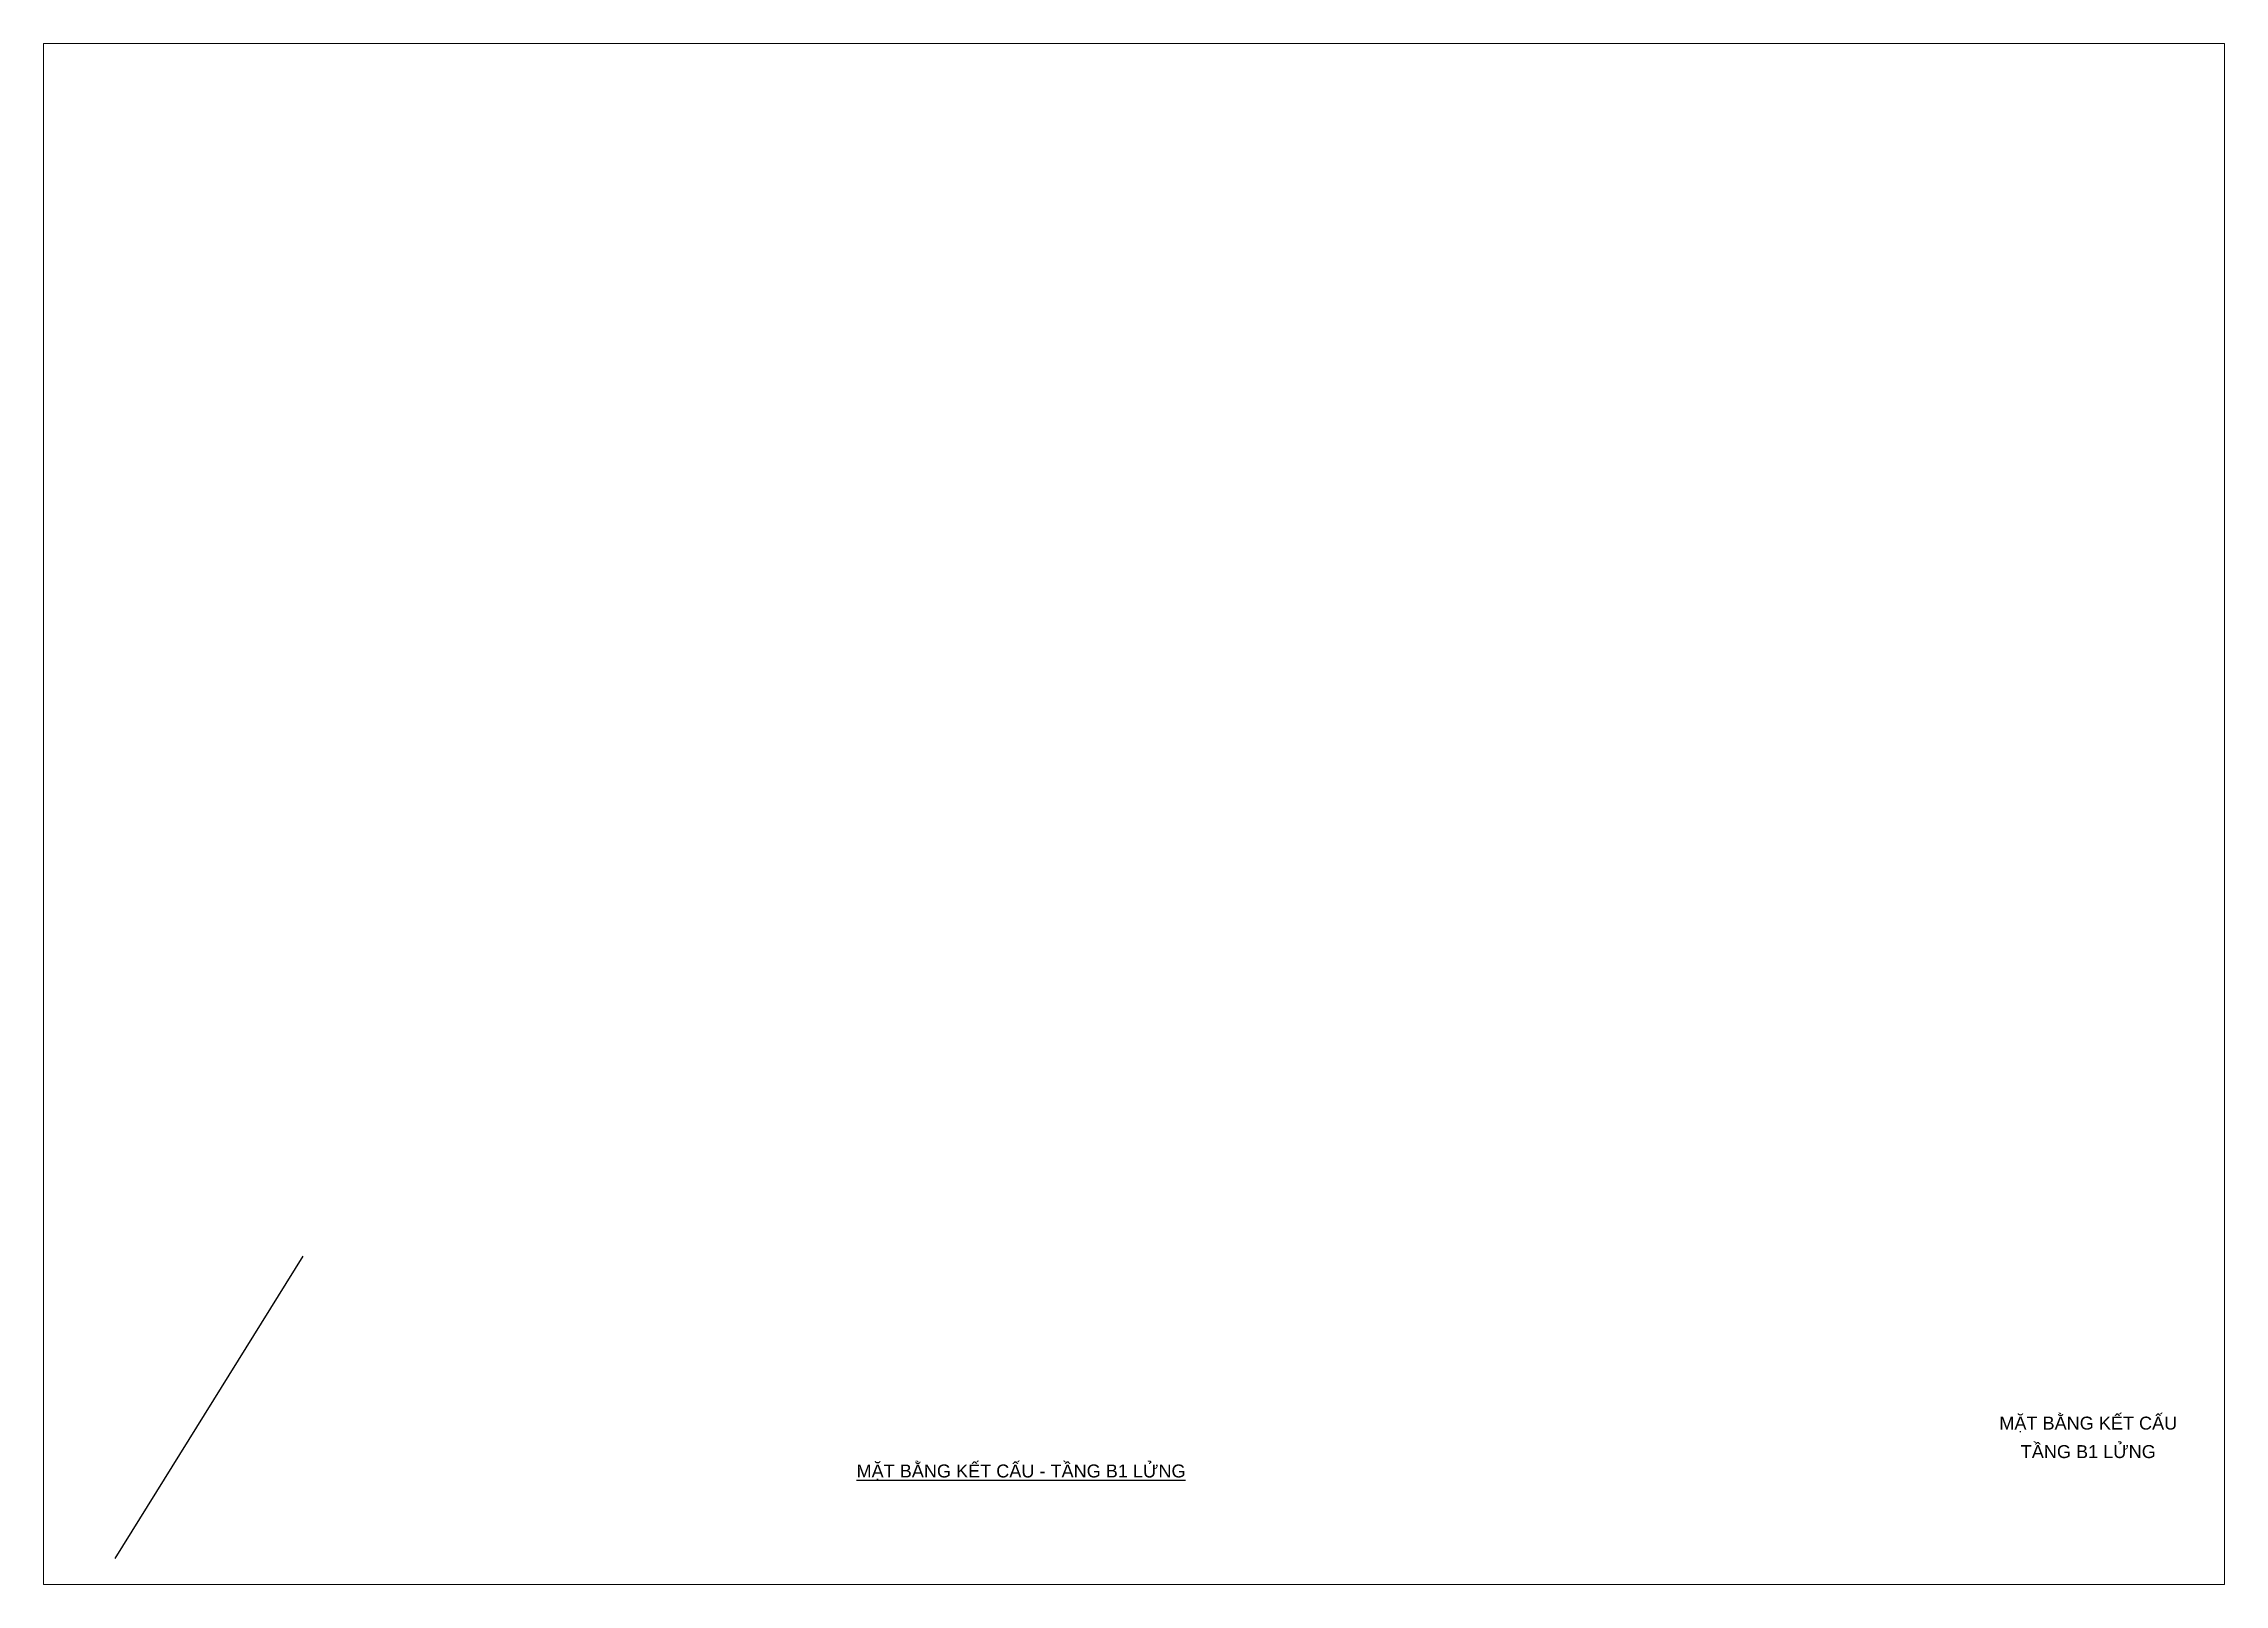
# Paper-space layout 'KC-MB-05' of a CAD drawing. Header units: millimetres. Extents: x 0 to 841, y 0 to 594.
# The model-space entities are those that its viewports show. They can reach past a viewport. Long polylines and large blocks are cut down to what shows.
import ezdxf
from ezdxf.enums import TextEntityAlignment as Align

# ---------------------------------------------------------------- set-up
doc = ezdxf.new("R2010")
doc.units = ezdxf.units.MM
doc.header["$LTSCALE"] = 100
doc.layers.add('ccu12-Text', color=31, linetype='Continuous')
doc.styles.add('Arial', font='arial.ttf', dxfattribs={"width": 0.7})

msp = doc.modelspace()

# ---------------------------------------------------------------- linework, layer by layer
at = {"layer": 'Defpoints', "color": 1, "ltscale": 0.5}
msp.add_line((524521.9, 25335.1), (509999.9, 1999.8), dxfattribs=at)

# ---------------------------------------------------------------- texts
at = {"layer": 'ccu12-Text', "color": 31, "style": 'Arial'}
for s, p in [('MẶT BẰNG KẾT CẤU', (662390, 12448.1)), ('TẦNG B1 LỬNG', (662390, 10248.1))]:
    msp.add_text(s, height=1000, dxfattribs=at).set_placement(p, align=Align.MIDDLE_CENTER)
msp.add_text('%%UMẶT BẰNG KẾT CẤU - TẦNG B1 LỬNG', height=1000, dxfattribs=at).set_placement((579977.9, 8253.3), align=Align.CENTER)

psp = doc.layouts.new('KC-MB-05')

# ---------------------------------------------------------------- viewports
at = {"layer": 'Defpoints', "ltscale": 0.5}
psp.add_viewport(center=(420.5, 297), size=(841, 594), view_center_point=(588700, 59470.71), view_height=118941.4286, dxfattribs=at)

doc.saveas('drawing.dxf')
